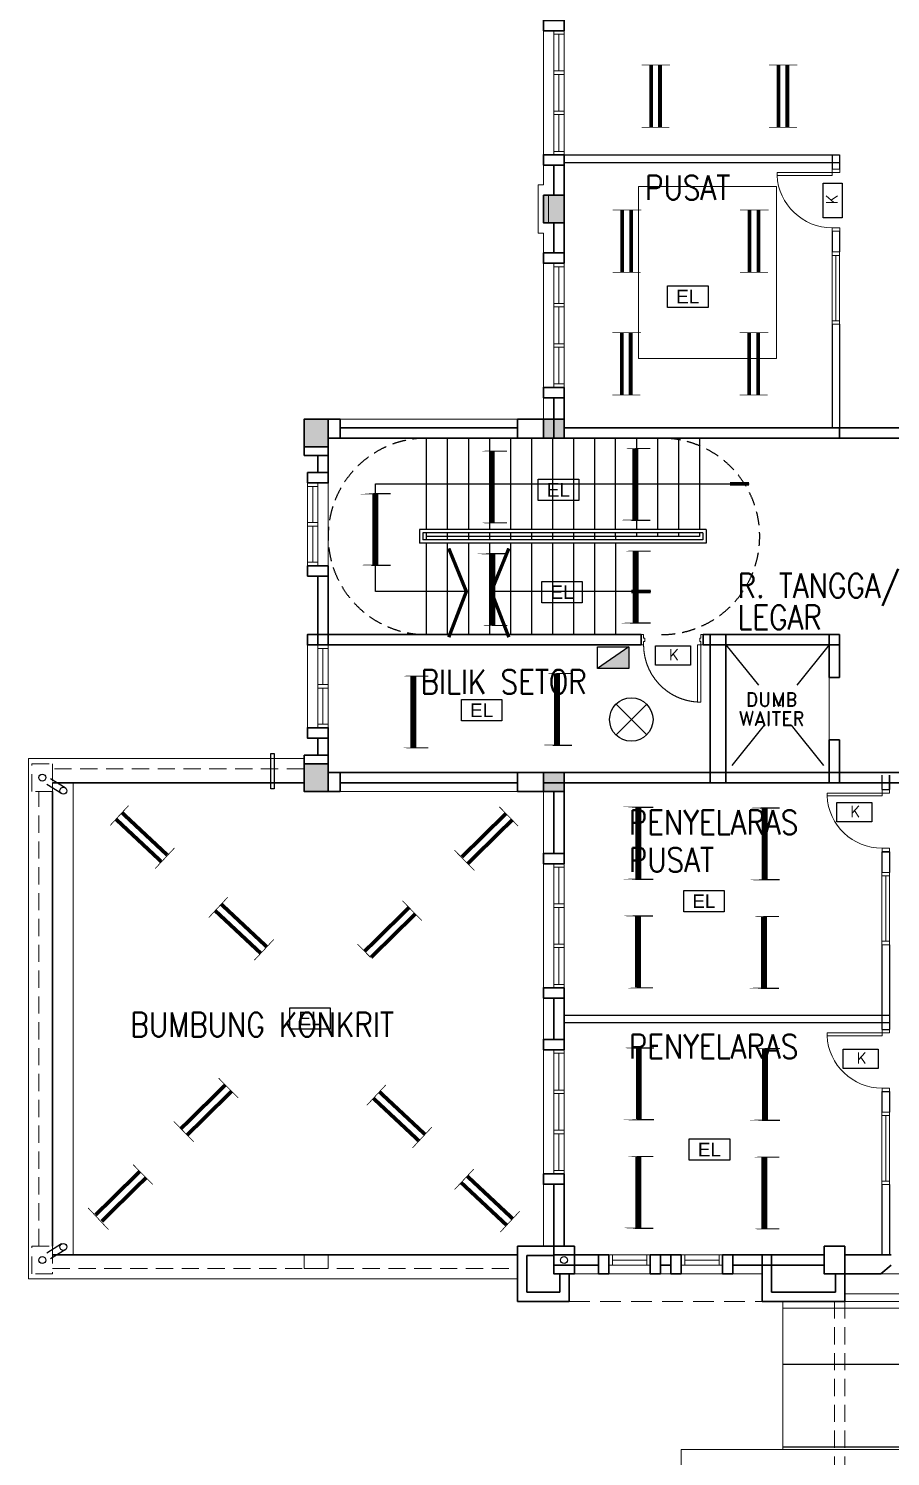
# Model space of a CAD drawing. Header units: inches. Extents: x -106637491 to 103561800, y -86378143 to 103507007.
# Drawn here: x 34497 to 47010, y 32106 to 52825 of the extents above; entities that cross this region are included whole.
import ezdxf
from ezdxf.enums import TextEntityAlignment as Align

# ---------------------------------------------------------------- set-up
doc = ezdxf.new("R2010")
doc.units = ezdxf.units.IN
doc.header["$MEASUREMENT"] = 0
for name, pattern in [('DASHDOT', [1, 0.5, -0.25, 0, -0.25]), ('DASHED', [19.05, 12.7, -6.35]), ('HIDDEN', [0.375, 0.25, -0.125])]:
    doc.linetypes.add(name, pattern=pattern)
doc.layers.get('0').update_dxf_attribs({"color": 255})
for name, color, linetype, lineweight in [('1', 8, 'Continuous', 9), ('COLUMN', 8, 'Continuous', 30), ('DOOR', 8, 'Continuous', 20), ('LW', 8, 'Continuous', 20), ('ROOF', 8, 'Continuous', 20), ('t3', 8, 'Continuous', 25), ('wall', 8, 'Continuous', 30), ('WIN', 8, 'Continuous', 18)]:
    doc.layers.add(name, color=color, linetype=linetype, lineweight=lineweight)
for name, color, linetype in [('A-TXTBOMBA', 7, 'Continuous'), ('BOMBA', 12, 'Continuous'), ('DOWNPIPE', 8, 'Continuous'), ('ELECT', 6, 'Continuous'), ('FITTING', 40, 'Continuous'), ('GRID', 8, 'DASHDOT'), ('LAMPU', 7, 'Continuous'), ('MIRROR', 8, 'Continuous'), ('partition', 8, 'Continuous'), ('stair', 8, 'Continuous')]:
    doc.layers.add(name, color=color, linetype=linetype)
doc.styles.add('LAILA', font='romans.shx', dxfattribs={"width": 0.85, "height": 350})
doc.styles.add('SANSSERIF', font='SAS_____.pfb', dxfattribs={"width": 0.7, "height": 700})
doc.styles.add('SIMPLEX', font='simplex.shx', dxfattribs={"width": 0.8})
doc.styles.add('VERDANA1000', font='romand.shx', dxfattribs={"height": 1000})

# ---------------------------------------------------------------- blocks, each defined once
blk = doc.blocks.new('AW30')
at = {"layer": 'wall'}
for points in [[(-2473393, -914141), (-2473243, -914141), (-2473243, -913866), (-2473393, -913866)], [(-2472643, -914141), (-2472493, -914141), (-2472493, -913866), (-2472643, -913866)]]:
    blk.add_lwpolyline(points, close=True, dxfattribs=at)
at = {"layer": 'WIN', "color": 1}
for p, q in [((-2473243, -913866), (-2472643, -913866)), ((-2473218, -914016), (-2472643, -914016)), ((-2473193, -913941), (-2472693, -913941))]:
    blk.add_line(p, q, dxfattribs=at)
at = {"layer": 'WIN', "color": 2}
blk.add_line((-2473243, -914141), (-2472643, -914141), dxfattribs=at)
at = {"layer": 'WIN', "color": 1}
for points in [[(-2473243, -914016), (-2473193, -914016), (-2473193, -913866), (-2473243, -913866)], [(-2472693, -914016), (-2472643, -914016), (-2472643, -913866), (-2472693, -913866)]]:
    blk.add_lwpolyline(points, close=True, dxfattribs=at)
blk = doc.blocks.new('WW')
at = {"layer": 'wall'}
for points in [[(-2476669, -906963), (-2476669, -907113), (-2476969, -907113), (-2476969, -906963)], [(-2476669, -908313), (-2476669, -908463), (-2476969, -908463), (-2476969, -908313)]]:
    blk.add_lwpolyline(points, close=True, dxfattribs=at)
at = {"layer": 'WIN', "color": 2}
blk.add_line((-2476969, -907113), (-2476969, -908313), dxfattribs=at)
at = {"layer": 'WIN'}
for p, q in [((-2476819, -908313), (-2476819, -907113)), ((-2476744, -907163), (-2476744, -907688)), ((-2476669, -908313), (-2476669, -907113)), ((-2476744, -907738), (-2476744, -908263))]:
    blk.add_line(p, q, dxfattribs=at)
for points in [[(-2476819, -907113), (-2476819, -907163), (-2476669, -907163), (-2476669, -907113)], [(-2476819, -907688), (-2476819, -907738), (-2476669, -907738), (-2476669, -907688)], [(-2476819, -908263), (-2476819, -908313), (-2476669, -908313), (-2476669, -908263)]]:
    blk.add_lwpolyline(points, close=True, dxfattribs=at)
blk = doc.blocks.new('GF')
at = {"layer": 'wall'}
for points in [[(-2478464, -901233), (-2478464, -901383), (-2478764, -901383), (-2478764, -901233)], [(-2478464, -902583), (-2478464, -902733), (-2478764, -902733), (-2478764, -902583)]]:
    blk.add_lwpolyline(points, close=True, dxfattribs=at)
at = {"layer": 'WIN'}
for p, q in [((-2478764, -902583), (-2478764, -901383)), ((-2478689, -901433), (-2478689, -901958)), ((-2478614, -902583), (-2478614, -901383)), ((-2478689, -902008), (-2478689, -902533))]:
    blk.add_line(p, q, dxfattribs=at)
at = {"layer": 'WIN', "color": 2}
blk.add_line((-2478464, -901383), (-2478464, -902583), dxfattribs=at)
at = {"layer": 'WIN'}
for points in [[(-2478764, -901383), (-2478764, -901433), (-2478614, -901433), (-2478614, -901383)], [(-2478764, -901958), (-2478764, -902008), (-2478614, -902008), (-2478614, -901958)], [(-2478764, -902533), (-2478764, -902583), (-2478614, -902583), (-2478614, -902533)]]:
    blk.add_lwpolyline(points, close=True, dxfattribs=at)
blk = doc.blocks.new('dr16')
at = {"layer": 'DOOR', "color": 1}
blk.add_line((-2409712, -909071), (-2409602, -909071), dxfattribs=at)
for points in [[(-2409712, -909071), (-2409602, -909071), (-2409602, -909021), (-2409712, -909021)], [(-2410511, -909831), (-2409712, -909831), (-2409712, -909871), (-2410511, -909871)], [(-2409712, -909921), (-2409602, -909921), (-2409602, -909871), (-2409712, -909871)]]:
    blk.add_lwpolyline(points, close=True, dxfattribs=at)
at = {"layer": 'DOOR', "color": 9}
blk.add_arc((-2409712, -909871), 800, 90, 177.134, dxfattribs=at)
blk = doc.blocks.new('Dp900')
at = {"layer": 'DOOR', "color": 4}
for p, q in [((35, 150), (0, 150)), ((0, 0), (35, 0)), ((35, 150), (35, 100)), ((50, 100), (35, 100)), ((50, 50), (35, 50)), ((35, 50), (35, 0)), ((50, 100), (50, 50)), ((850, 100), (850, 50)), ((865, 100), (850, 100)), ((865, 50), (850, 50)), ((900, 150), (865, 150)), ((865, 150), (865, 100)), ((865, 50), (865, 0)), ((865, 0), (900, 0))]:
    blk.add_line(p, q, dxfattribs=at)
at = {"layer": 'DOOR', "color": 1}
for p, q in [((0, 150), (0, 0)), ((0, 150), (0, 0)), ((900, 150), (900, 0)), ((900, 150), (900, 0))]:
    blk.add_line(p, q, dxfattribs=at)
at = {"layer": 'DOOR'}
blk.add_lwpolyline([(35, 150), (35, 980), (85, 980), (85, 150)], close=True, dxfattribs=at)
at = {"layer": 'DOOR', "color": 9, "linetype": 'DASHED', "ltscale": 100}
blk.add_arc((35, 150), 830, 360, 86.5464, dxfattribs=at)
blk = doc.blocks.new('emergency light R')
at = {"layer": 'LAMPU', "color": 6, "linetype": 'Continuous'}
for p, q in [((0, 5), (0, 248)), ((0, 248), (459, 248)), ((459, 248), (459, 5)), ((459, 5), (0, 5))]:
    blk.add_line(p, q, dxfattribs=at)
at = {"layer": 'LAMPU', "color": 6, "linetype": 'Continuous', "style": 'SANSSERIF'}
blk.add_text('EL', height=153.8, dxfattribs=at).set_placement((97, 50))
blk = doc.blocks.new('CEILING FAN C W HOOK')
at = {"layer": 'ELECT', "color": 6}
for p, q in [((-530, -530), (-85, -85)), ((-530, -85), (-85, -530))]:
    blk.add_line(p, q, dxfattribs=at)
blk.add_circle((-308, -308), 315, dxfattribs=at)
blk = doc.blocks.new('DB')
at = {"layer": 'ELECT', "color": 2}
blk.add_line((253743, 25513), (253288, 25198), dxfattribs=at)
blk.add_lwpolyline([(253288, 25513), (253743, 25513), (253743, 25198), (253288, 25198)], close=True, dxfattribs=at)
blk.add_solid([(253743, 25513), (253743, 25198), (253288, 25198)], dxfattribs=at)

msp = doc.modelspace()

# ---------------------------------------------------------------- hatches: boundary and pattern name
at = {"layer": 'COLUMN'}
for points in [[(38847, 46756), (38847, 47156), (38497, 47156), (38497, 46756)], [(41972, 47156), (42272, 47156), (42272, 46881), (41972, 46881)], [(38847, 41756), (38847, 42156), (38497, 42156), (38497, 41756)], [(38847, 41756), (38847, 42156), (38497, 42156), (38497, 41756)], [(41972, 42031), (42272, 42031), (42272, 41756), (41972, 41756)]]:
    msp.add_hatch(color=256, dxfattribs=at).paths.add_polyline_path(points)

# ---------------------------------------------------------------- linework, layer by layer
at = {"layer": '1'}
msp.add_lwpolyline([(43354, 48035), (43354, 50535), (45354, 50535), (45354, 48035)], close=True, dxfattribs=at)
at = {"layer": 'BOMBA', "color": 8, "linetype": 'ByBlock', "ltscale": 10}
for p, q in [((46031, 50076), (46031, 50583)), ((46031, 50583), (46311, 50583)), ((46031, 50076), (46031, 50583)), ((46031, 50583), (46311, 50583)), ((46311, 50583), (46311, 50076)), ((46311, 50583), (46311, 50076)), ((46311, 50076), (46031, 50076)), ((46311, 50076), (46031, 50076)), ((43599, 43868), (44106, 43868)), ((43599, 43587), (43599, 43868)), ((43599, 43868), (44106, 43868)), ((43599, 43587), (43599, 43868)), ((44106, 43868), (44106, 43587)), ((44106, 43868), (44106, 43587)), ((44106, 43587), (43599, 43587)), ((44106, 43587), (43599, 43587)), ((46231, 41593), (46738, 41593)), ((46231, 41313), (46231, 41593)), ((46231, 41593), (46738, 41593)), ((46231, 41313), (46231, 41593)), ((46738, 41313), (46231, 41313)), ((46738, 41313), (46231, 41313)), ((46323, 38016), (46830, 38016)), ((46323, 37736), (46323, 38016)), ((46323, 38016), (46830, 38016)), ((46323, 37736), (46323, 38016)), ((46830, 37736), (46323, 37736)), ((46830, 37736), (46323, 37736))]:
    msp.add_line(p, q, dxfattribs=at)
at = {"layer": 'BOMBA', "color": 3, "linetype": 'ByBlock', "ltscale": 10}
for p, q in [((46031, 50076), (46031, 50583)), ((46031, 50583), (46311, 50583)), ((46311, 50583), (46311, 50076)), ((46311, 50076), (46031, 50076)), ((43599, 43868), (44106, 43868)), ((43599, 43587), (43599, 43868)), ((44106, 43868), (44106, 43587)), ((44106, 43587), (43599, 43587)), ((46231, 41593), (46738, 41593)), ((46231, 41313), (46231, 41593)), ((46738, 41593), (46738, 41313)), ((46738, 41313), (46231, 41313)), ((46323, 38016), (46830, 38016)), ((46323, 37736), (46323, 38016)), ((46830, 38016), (46830, 37736)), ((46830, 37736), (46323, 37736))]:
    msp.add_line(p, q, dxfattribs=at)
at = {"layer": 'COLUMN'}
for points in [[(41972, 50406), (42272, 50406), (42272, 50006), (41972, 50006)], [(38847, 46756), (38847, 47156), (38497, 47156), (38497, 46756)], [(41972, 47156), (42272, 47156), (42272, 46881), (41972, 46881)], [(38847, 41756), (38847, 42156), (38497, 42156), (38497, 41756)], [(38847, 41756), (38847, 42156), (38497, 42156), (38497, 41756)], [(41972, 42031), (42272, 42031), (42272, 41756), (41972, 41756)], [(42122, 35156), (42422, 35156), (42422, 34756), (42122, 34756)], [(46047, 35156), (46347, 35156), (46347, 34756), (46047, 34756)]]:
    msp.add_lwpolyline(points, close=True, dxfattribs=at)
msp.add_solid([(41972, 50406), (42272, 50406), (41972, 50006), (42272, 50006)], dxfattribs=at)
at = {"layer": 'DOWNPIPE', "linetype": 'HIDDEN', "ltscale": 1000}
for p, q in [((34976, 41723), (34671, 41913)), ((35029, 41808), (34724, 41998)), ((34976, 35189), (34671, 34998)), ((35029, 35104), (34724, 34913))]:
    msp.add_line(p, q, dxfattribs=at)
at = {"layer": 'DOWNPIPE'}
msp.add_lwpolyline([(38063, 42306), (38063, 41794), (38013, 41794), (38013, 42306)], close=True, dxfattribs=at)
for centre in [(34697, 41956), (35003, 41765), (35003, 35146), (34697, 34956), (42272, 34956)]:
    msp.add_circle(centre, 50, dxfattribs=at)
at = {"layer": 'FITTING', "color": 3}
for points, const_width in [([(43398, 52296), (43683, 52296)], 10.9), ([(43398, 52296), (43683, 52296)], 10.9), ([(43535, 51390), (43535, 52290)], 54.6), ([(43535, 51390), (43535, 52290)], 54.6), ([(43536, 52296), (43812, 52296)], 10.9), ([(43536, 52296), (43812, 52296)], 10.9), ([(43664, 51390), (43664, 52290)], 54.6), ([(43664, 51390), (43664, 52290)], 54.6), ([(45247, 52296), (45532, 52296)], 10.9), ([(45247, 52296), (45532, 52296)], 10.9), ([(45247, 52296), (45532, 52296)], 10.9), ([(45247, 52296), (45532, 52296)], 10.9), ([(45384, 51390), (45384, 52290)], 54.6), ([(45384, 51390), (45384, 52290)], 54.6), ([(45384, 51390), (45384, 52290)], 54.6), ([(45384, 51390), (45384, 52290)], 54.6), ([(45385, 52296), (45660, 52296)], 10.9), ([(45385, 52296), (45660, 52296)], 10.9), ([(45385, 52296), (45660, 52296)], 10.9), ([(45385, 52296), (45660, 52296)], 10.9), ([(45513, 51390), (45513, 52290)], 54.6), ([(45513, 51390), (45513, 52290)], 54.6), ([(45513, 51390), (45513, 52290)], 54.6), ([(45513, 51390), (45513, 52290)], 54.6), ([(43398, 51390), (43673, 51390)], 10.9), ([(43398, 51390), (43673, 51390)], 10.9), ([(43526, 51390), (43802, 51390)], 10.9), ([(43526, 51390), (43802, 51390)], 10.9), ([(45247, 51390), (45522, 51390)], 10.9), ([(45247, 51390), (45522, 51390)], 10.9), ([(45247, 51390), (45522, 51390)], 10.9), ([(45247, 51390), (45522, 51390)], 10.9), ([(45375, 51390), (45651, 51390)], 10.9), ([(45375, 51390), (45651, 51390)], 10.9), ([(45375, 51390), (45651, 51390)], 10.9), ([(45375, 51390), (45651, 51390)], 10.9), ([(42978, 50193), (43263, 50193)], 10.9), ([(43116, 49287), (43116, 50187)], 54.6), ([(43117, 50193), (43392, 50193)], 10.9), ([(43245, 49287), (43245, 50187)], 54.6), ([(44827, 50193), (45112, 50193)], 10.9), ([(44965, 49287), (44965, 50187)], 54.6), ([(44966, 50193), (45241, 50193)], 10.9), ([(45094, 49287), (45094, 50187)], 54.6), ([(42978, 49287), (43253, 49287)], 10.9), ([(43107, 49287), (43382, 49287)], 10.9), ([(44827, 49287), (45102, 49287)], 10.9), ([(44956, 49287), (45231, 49287)], 10.9), ([(42973, 48413), (43258, 48413)], 10.9), ([(43110, 47507), (43110, 48407)], 54.6), ([(43111, 48413), (43387, 48413)], 10.9), ([(43239, 47507), (43239, 48407)], 54.6), ([(44822, 48413), (45107, 48413)], 10.9), ([(44959, 47507), (44959, 48407)], 54.6), ([(44960, 48413), (45236, 48413)], 10.9), ([(45088, 47507), (45088, 48407)], 54.6), ([(42973, 47507), (43248, 47507)], 10.9), ([(43102, 47507), (43377, 47507)], 10.9), ([(44822, 47507), (45097, 47507)], 10.9), ([(44951, 47507), (45226, 47507)], 10.9), ([(41223, 45652), (41223, 46693)], 86.8), ([(43307, 45689), (43307, 46731)], 86.8), ([(39534, 45036), (39534, 46077)], 86.8), ([(41229, 44163), (41229, 45204)], 86.8), ([(43312, 44200), (43312, 45242)], 86.8), ([(40084, 42387), (40084, 43428)], 86.8), ([(42167, 42424), (42167, 43466)], 86.8), ([(35683, 41262), (35948, 41548)], 10.9), ([(35760, 41347), (35948, 41548)], 10.9), ([(35760, 41347), (35948, 41548)], 10.9), ([(35760, 41347), (35948, 41548)], 10.9), ([(35854, 41447), (36511, 40832)], 54.6), ([(35854, 41447), (36511, 40832)], 54.6), ([(35854, 41447), (36511, 40832)], 54.6), ([(35854, 41447), (36511, 40832)], 54.6), ([(41428, 41434), (40787, 40803)], 54.6), ([(41428, 41434), (40787, 40803)], 54.6), ([(41428, 41434), (40787, 40803)], 54.6), ([(41428, 41434), (40787, 40803)], 54.6), ([(41525, 41336), (41332, 41532)], 10.9), ([(41525, 41336), (41332, 41532)], 10.9), ([(41525, 41336), (41332, 41532)], 10.9), ([(41604, 41253), (41332, 41532)], 10.9), ([(43351, 40481), (43351, 41523)], 86.8), ([(43351, 40481), (43351, 41523)], 86.8), ([(45182, 40474), (45182, 41515)], 86.8), ([(35766, 41353), (36423, 40738)], 54.6), ([(35766, 41353), (36423, 40738)], 54.6), ([(35766, 41353), (36423, 40738)], 54.6), ([(35766, 41353), (36423, 40738)], 54.6), ([(41519, 41342), (40877, 40711)], 54.6), ([(41519, 41342), (40877, 40711)], 54.6), ([(41519, 41342), (40877, 40711)], 54.6), ([(41519, 41342), (40877, 40711)], 54.6), ([(36334, 40634), (36529, 40842)], 10.9), ([(36334, 40634), (36529, 40842)], 10.9), ([(36334, 40634), (36529, 40842)], 10.9), ([(36334, 40634), (36529, 40842)], 10.9), ([(36429, 40735), (36617, 40936)], 10.9), ([(36429, 40735), (36617, 40936)], 10.9), ([(36429, 40735), (36617, 40936)], 10.9), ([(36429, 40735), (36617, 40936)], 10.9), ([(40872, 40707), (40679, 40904)], 10.9), ([(40872, 40707), (40679, 40904)], 10.9), ([(40872, 40707), (40679, 40904)], 10.9), ([(40872, 40707), (40679, 40904)], 10.9), ([(40969, 40609), (40769, 40812)], 10.9), ([(40969, 40609), (40769, 40812)], 10.9), ([(40969, 40609), (40769, 40812)], 10.9), ([(40969, 40609), (40769, 40812)], 10.9), ([(37201, 40019), (37389, 40220)], 10.9), ([(37201, 40019), (37389, 40220)], 10.9), ([(37201, 40019), (37389, 40220)], 10.9), ([(37201, 40019), (37389, 40220)], 10.9), ([(37113, 39924), (37301, 40126)], 10.9), ([(37113, 39924), (37301, 40126)], 10.9), ([(37113, 39924), (37301, 40126)], 10.9), ([(37113, 39924), (37301, 40126)], 10.9), ([(37207, 40025), (37865, 39410)], 54.6), ([(37207, 40025), (37865, 39410)], 54.6), ([(37207, 40025), (37865, 39410)], 54.6), ([(37207, 40025), (37865, 39410)], 54.6), ([(37295, 40119), (37952, 39504)], 54.6), ([(37295, 40119), (37952, 39504)], 54.6), ([(37295, 40119), (37952, 39504)], 54.6), ([(37295, 40119), (37952, 39504)], 54.6), ([(40021, 40070), (39380, 39439)], 54.6), ([(40021, 40070), (39380, 39439)], 54.6), ([(40021, 40070), (39380, 39439)], 54.6), ([(40021, 40070), (39380, 39439)], 54.6), ([(40112, 39978), (39470, 39347)], 54.6), ([(40112, 39978), (39470, 39347)], 54.6), ([(40112, 39978), (39470, 39347)], 54.6), ([(40112, 39978), (39470, 39347)], 54.6), ([(40118, 39972), (39925, 40168)], 10.9), ([(40118, 39972), (39925, 40168)], 10.9), ([(40118, 39972), (39925, 40168)], 10.9), ([(40118, 39972), (39925, 40168)], 10.9), ([(40208, 39880), (40015, 40076)], 10.9), ([(40208, 39880), (40015, 40076)], 10.9), ([(40208, 39880), (40015, 40076)], 10.9), ([(40208, 39880), (40015, 40076)], 10.9), ([(43343, 38906), (43343, 39947)], 86.8), ([(43343, 38906), (43343, 39947)], 86.8), ([(45173, 38899), (45173, 39940)], 86.8), ([(37870, 39407), (38058, 39608)], 10.9), ([(37870, 39407), (38058, 39608)], 10.9), ([(37870, 39407), (38058, 39608)], 10.9), ([(37870, 39407), (38058, 39608)], 10.9), ([(37775, 39306), (37970, 39514)], 10.9), ([(37775, 39306), (37970, 39514)], 10.9), ([(37775, 39306), (37970, 39514)], 10.9), ([(37775, 39306), (37970, 39514)], 10.9), ([(39465, 39344), (39272, 39540)], 10.9), ([(39465, 39344), (39272, 39540)], 10.9), ([(43357, 36991), (43357, 38032)], 86.8), ([(43357, 36991), (43357, 38032)], 86.8), ([(45187, 36984), (45187, 38025)], 86.8), ([(37355, 37496), (36713, 36865)], 54.6), ([(37355, 37496), (36713, 36865)], 54.6), ([(37355, 37496), (36713, 36865)], 54.6), ([(37355, 37496), (36713, 36865)], 54.6), ([(37451, 37398), (37258, 37594)], 10.9), ([(37451, 37398), (37258, 37594)], 10.9), ([(37451, 37398), (37258, 37594)], 10.9), ([(37451, 37398), (37258, 37594)], 10.9), ([(37542, 37306), (37349, 37502)], 10.9), ([(37542, 37306), (37349, 37502)], 10.9), ([(37542, 37306), (37349, 37502)], 10.9), ([(37542, 37306), (37349, 37502)], 10.9), ([(39497, 37296), (39685, 37497)], 10.9), ([(39497, 37296), (39685, 37497)], 10.9), ([(39497, 37296), (39685, 37497)], 10.9), ([(39497, 37296), (39685, 37497)], 10.9), ([(37445, 37404), (36804, 36773)], 54.6), ([(37445, 37404), (36804, 36773)], 54.6), ([(37445, 37404), (36804, 36773)], 54.6), ([(37445, 37404), (36804, 36773)], 54.6), ([(39409, 37202), (39597, 37403)], 10.9), ([(39409, 37202), (39597, 37403)], 10.9), ([(39409, 37202), (39597, 37403)], 10.9), ([(39409, 37202), (39597, 37403)], 10.9), ([(39503, 37303), (40161, 36688)], 54.6), ([(39503, 37303), (40161, 36688)], 54.6), ([(39503, 37303), (40161, 36688)], 54.6), ([(39503, 37303), (40161, 36688)], 54.6), ([(39591, 37397), (40249, 36782)], 54.6), ([(39591, 37397), (40249, 36782)], 54.6), ([(39591, 37397), (40249, 36782)], 54.6), ([(39591, 37397), (40249, 36782)], 54.6), ([(36799, 36770), (36606, 36966)], 10.9), ([(36799, 36770), (36606, 36966)], 10.9), ([(36799, 36770), (36606, 36966)], 10.9), ([(36799, 36770), (36606, 36966)], 10.9), ([(36896, 36671), (36696, 36874)], 10.9), ([(36896, 36671), (36696, 36874)], 10.9), ([(36896, 36671), (36696, 36874)], 10.9), ([(36896, 36671), (36696, 36874)], 10.9), ([(40166, 36685), (40354, 36886)], 10.9), ([(40166, 36685), (40354, 36886)], 10.9), ([(40166, 36685), (40354, 36886)], 10.9), ([(40166, 36685), (40354, 36886)], 10.9), ([(40071, 36583), (40266, 36792)], 10.9), ([(40071, 36583), (40266, 36792)], 10.9), ([(40071, 36583), (40266, 36792)], 10.9), ([(40071, 36583), (40266, 36792)], 10.9), ([(43348, 35415), (43348, 36457)], 86.8), ([(43348, 35415), (43348, 36457)], 86.8), ([(45179, 35408), (45179, 36449)], 86.8), ([(36113, 36242), (35471, 35610)], 54.6), ([(36113, 36242), (35471, 35610)], 54.6), ([(36113, 36242), (35471, 35610)], 54.6), ([(36113, 36242), (35471, 35610)], 54.6), ([(36209, 36143), (36016, 36340)], 10.9), ([(36209, 36143), (36016, 36340)], 10.9), ([(36209, 36143), (36016, 36340)], 10.9), ([(36209, 36143), (36016, 36340)], 10.9), ([(40771, 36073), (40959, 36274)], 10.9), ([(40771, 36073), (40959, 36274)], 10.9), ([(40771, 36073), (40959, 36274)], 10.9), ([(40771, 36073), (40959, 36274)], 10.9), ([(36203, 36150), (35561, 35519)], 54.6), ([(36203, 36150), (35561, 35519)], 54.6), ([(36203, 36150), (35561, 35519)], 54.6), ([(36203, 36150), (35561, 35519)], 54.6), ([(36300, 36052), (36107, 36248)], 10.9), ([(36300, 36052), (36107, 36248)], 10.9), ([(36300, 36052), (36107, 36248)], 10.9), ([(36300, 36052), (36107, 36248)], 10.9), ([(40683, 35979), (40871, 36180)], 10.9), ([(40683, 35979), (40871, 36180)], 10.9), ([(40683, 35979), (40871, 36180)], 10.9), ([(40683, 35979), (40871, 36180)], 10.9), ([(40777, 36080), (41434, 35465)], 54.6), ([(40777, 36080), (41434, 35465)], 54.6), ([(40777, 36080), (41434, 35465)], 54.6), ([(40777, 36080), (41434, 35465)], 54.6), ([(40865, 36174), (41522, 35559)], 54.6), ([(40865, 36174), (41522, 35559)], 54.6), ([(40865, 36174), (41522, 35559)], 54.6), ([(40865, 36174), (41522, 35559)], 54.6), ([(35658, 35397), (35363, 35711)], 10.9), ([(35658, 35397), (35363, 35711)], 10.9), ([(35658, 35397), (35363, 35711)], 10.9), ([(41439, 35462), (41627, 35663)], 10.9), ([(41439, 35462), (41627, 35663)], 10.9), ([(41439, 35462), (41627, 35663)], 10.9), ([(41439, 35462), (41627, 35663)], 10.9), ([(41345, 35360), (41539, 35569)], 10.9), ([(41345, 35360), (41539, 35569)], 10.9), ([(41345, 35360), (41539, 35569)], 10.9), ([(41345, 35360), (41539, 35569)], 10.9)]:
    msp.add_lwpolyline(points, dxfattribs=dict(at, const_width=const_width))
at = {"layer": 'FITTING', "color": 3, "const_width": 17.4}
for points in [[(41005, 46693), (41442, 46693)], [(43088, 46731), (43526, 46731)], [(39315, 46077), (39753, 46077)], [(41005, 45652), (41442, 45652)], [(43088, 45689), (43526, 45689)], [(41010, 45204), (41448, 45204)], [(43094, 45242), (43531, 45242)], [(39315, 45036), (39753, 45036)], [(41010, 44163), (41448, 44163)], [(43094, 44200), (43531, 44200)], [(39865, 43428), (40303, 43428)], [(41949, 43466), (42386, 43466)], [(39865, 42387), (40303, 42387)], [(41949, 42424), (42386, 42424)], [(43133, 41523), (43570, 41523)], [(43133, 41523), (43570, 41523)], [(44963, 41515), (45400, 41515)], [(43133, 40481), (43570, 40481)], [(43133, 40481), (43570, 40481)], [(44963, 40474), (45400, 40474)], [(43124, 39947), (43562, 39947)], [(43124, 39947), (43562, 39947)], [(44955, 39940), (45392, 39940)], [(43124, 38906), (43562, 38906)], [(43124, 38906), (43562, 38906)], [(44955, 38899), (45392, 38899)], [(43138, 38032), (43575, 38032)], [(43138, 38032), (43575, 38032)], [(44968, 38025), (45406, 38025)], [(43138, 36991), (43575, 36991)], [(43138, 36991), (43575, 36991)], [(44968, 36984), (45406, 36984)], [(43130, 36457), (43567, 36457)], [(43130, 36457), (43567, 36457)], [(44960, 36449), (45397, 36449)], [(43130, 35415), (43567, 35415)], [(43130, 35415), (43567, 35415)], [(44960, 35408), (45397, 35408)]]:
    msp.add_lwpolyline(points, close=True, dxfattribs=at)
at = {"layer": 'GRID', "linetype": 'DASHDOT', "ltscale": 1500}
for p, q in [((46122, 43881), (44622, 42031)), ((44622, 43881), (46122, 42031))]:
    msp.add_line(p, q, dxfattribs=at)
at = {"layer": 'LW'}
for p, q in [((41972, 50993), (41972, 52793)), ((41972, 50556), (41972, 50843)), ((41972, 49568), (41972, 49856)), ((41972, 49418), (41972, 47618)), ((41972, 47468), (41972, 47031)), ((46122, 43406), (46122, 42506)), ((35147, 41881), (35147, 35031)), ((41972, 40856), (41972, 41881)), ((41972, 40706), (41972, 38906)), ((41972, 38156), (41972, 38756)), ((41972, 36206), (41972, 38006)), ((41972, 35156), (41972, 36056))]:
    msp.add_line(p, q, dxfattribs=at)
at = {"layer": 'LW', "linetype": 'HIDDEN', "ltscale": 1000}
for p, q in [((38497, 42081), (34847, 42081)), ((34647, 35156), (34647, 41756)), ((34847, 34831), (41597, 34831)), ((46197, 34356), (46197, 31331)), ((46347, 34356), (46347, 31331))]:
    msp.add_line(p, q, dxfattribs=at)
at = {"layer": 'LW', "linetype": 'HIDDEN', "ltscale": 1200}
msp.add_line((42347, 34356), (45147, 34356), dxfattribs=at)
at = {"layer": 'LW'}
for points in [[(41972, 50556), (41897, 50556), (41897, 49856), (41972, 49856)], [(42122, 50406), (42047, 50406), (42047, 50006), (42122, 50006)], [(38497, 42231), (34497, 42231), (34497, 34681), (41597, 34681)], [(38497, 41881), (34847, 41881), (34847, 35031), (41597, 35031)]]:
    msp.add_lwpolyline(points, dxfattribs=at)
at = {"layer": 'LW', "linetype": 'HIDDEN', "ltscale": 1000}
for points in [[(34547, 42156), (34847, 42156), (34847, 41756), (34547, 41756)], [(34547, 35156), (34847, 35156), (34847, 34756), (34547, 34756)], [(38497, 34831), (38847, 34831), (38847, 35031), (38497, 35031)]]:
    msp.add_lwpolyline(points, close=True, dxfattribs=at)
at = {"layer": 'MIRROR'}
for p, q in [((45447, 33443), (48047, 33443)), ((45447, 32243), (48047, 32243))]:
    msp.add_line(p, q, dxfattribs=at)
at = {"layer": 'partition'}
for p, q in [((42272, 50993), (46272, 50993)), ((46162, 50993), (46162, 50783)), ((46272, 50993), (46272, 50783)), ((42272, 50883), (46272, 50883)), ((46162, 49883), (46162, 49583)), ((46272, 49883), (46272, 49583)), ((46162, 48533), (46162, 47031)), ((46272, 48533), (46272, 47031)), ((46887, 41991), (46887, 41781)), ((46997, 41781), (46997, 41991)), ((46997, 41991), (46997, 41781)), ((46887, 41781), (46997, 41781)), ((46887, 40881), (46887, 40581)), ((46997, 40881), (46997, 40581)), ((46887, 39531), (46887, 38301)), ((46997, 39531), (46997, 38301)), ((42272, 38511), (46997, 38511)), ((42272, 38401), (46997, 38401)), ((46887, 38301), (46997, 38301)), ((46887, 37401), (46997, 37401)), ((46887, 37401), (46887, 37101)), ((46997, 37401), (46997, 37101)), ((46887, 36051), (46887, 35031)), ((46997, 36051), (46997, 35031))]:
    msp.add_line(p, q, dxfattribs=at)
at = {"layer": 'ROOF', "linetype": 'Continuous', "ltscale": 2000}
for p, q in [((45447, 32206), (45447, 34356)), ((45447, 34256), (48047, 34256))]:
    msp.add_line(p, q, dxfattribs=at)
at = {"layer": 'ROOF'}
for q in [(52372, 32206), (43972, 23806)]:
    msp.add_line((43972, 32206), q, dxfattribs=at)
at = {"layer": 'stair'}
for p, q in [((40272, 46881), (40272, 45556)), ((40577, 46881), (40577, 45556)), ((40882, 46881), (40882, 45556)), ((41187, 46881), (41187, 45556)), ((41492, 46881), (41492, 45556)), ((41797, 46881), (41797, 45556)), ((42102, 46881), (42102, 45556)), ((42407, 46881), (42407, 45556)), ((42712, 46881), (42712, 45556)), ((43017, 45556), (43017, 46881)), ((43322, 46881), (43322, 45556)), ((43627, 46881), (43627, 45556)), ((43932, 46881), (43932, 45556)), ((44237, 46881), (44237, 45556)), ((39535, 44656), (39535, 46218)), ((39535, 46218), (44960, 46218)), ((40172, 45556), (40172, 45356)), ((44337, 45556), (40172, 45556)), ((40222, 45506), (40222, 45406)), ((44287, 45506), (40222, 45506)), ((44287, 45406), (40222, 45406)), ((40272, 45506), (40272, 45406)), ((44237, 45456), (40272, 45456)), ((40577, 45506), (40577, 45406)), ((40882, 45506), (40882, 45406)), ((41187, 45506), (41187, 45406)), ((41492, 45506), (41492, 45406)), ((41797, 45506), (41797, 45456)), ((41797, 45456), (41797, 45406)), ((42102, 45506), (42102, 45456)), ((42102, 45456), (42102, 45406)), ((42407, 45506), (42407, 45456)), ((42407, 45456), (42407, 45406)), ((42712, 45506), (42712, 45456)), ((42712, 45456), (42712, 45406)), ((43017, 45456), (43017, 45506)), ((43017, 45456), (43017, 45406)), ((43322, 45506), (43322, 45456)), ((43627, 45506), (43627, 45456)), ((43932, 45506), (43932, 45456)), ((44237, 45506), (44237, 45456)), ((44287, 45506), (44287, 45406)), ((44337, 45556), (44337, 45356)), ((44337, 45356), (40172, 45356)), ((40272, 45356), (40272, 44031)), ((40577, 45356), (40577, 44031)), ((40882, 45356), (40882, 44031)), ((41187, 45356), (41187, 44031)), ((41492, 45356), (41492, 44031)), ((41797, 45356), (41797, 44031)), ((42102, 45356), (42102, 44031)), ((42407, 45356), (42407, 44031)), ((42712, 45356), (42712, 44031)), ((43017, 45356), (43017, 44031)), ((40882, 44656), (39535, 44656)), ((43529, 44656), (41187, 44656))]:
    msp.add_line(p, q, dxfattribs=at)
at = {"layer": 'stair', "const_width": 50}
for points in [[(44958, 46218), (44679, 46218)], [(40598, 45281), (40853, 44656), (40598, 43993)], [(41470, 45281), (41215, 44656), (41470, 43993)], [(43528, 44656), (43249, 44656)]]:
    msp.add_lwpolyline(points, dxfattribs=at)
at = {"layer": 'stair', "linetype": 'HIDDEN', "ltscale": 800}
for centre, start, end in [((40272, 45456), 90, 270), ((43687, 45456), 270, 90)]:
    msp.add_arc(centre, 1425, start, end, dxfattribs=at)
at = {"layer": 'wall'}
for p, q in [((42272, 52793), (42272, 53531)), ((42122, 50843), (42122, 50406)), ((42272, 50843), (42272, 50406)), ((42122, 49568), (42122, 50006)), ((42272, 49418), (42272, 50006)), ((42122, 47468), (42122, 47031)), ((42272, 47618), (42272, 47031)), ((38497, 47156), (39022, 47156)), ((39022, 46881), (39022, 47156)), ((41597, 46881), (41597, 47156)), ((41597, 47156), (42272, 47156)), ((46272, 46881), (38847, 46881)), ((41597, 47031), (39022, 47031)), ((42122, 47031), (42122, 46881)), ((42272, 47031), (42272, 46881)), ((46272, 47031), (42272, 47031)), ((46272, 46881), (46272, 47031)), ((47297, 47031), (46272, 47031)), ((47297, 46881), (46272, 46881)), ((38497, 46756), (38497, 46631)), ((38847, 46631), (38497, 46631)), ((38697, 46381), (38697, 46631)), ((38847, 46231), (38847, 46756)), ((38697, 43881), (38697, 44881)), ((38847, 43881), (38847, 44881)), ((43392, 44031), (38622, 44031)), ((43392, 43881), (43392, 44031)), ((46272, 44031), (44292, 44031)), ((44292, 43881), (44292, 44031)), ((44392, 41881), (44392, 44031)), ((44622, 41881), (44622, 44031)), ((46122, 43406), (46122, 44031)), ((46272, 43406), (46272, 44031)), ((43392, 43881), (38622, 43881)), ((46272, 43881), (44292, 43881)), ((46272, 43406), (46122, 43406)), ((38847, 42156), (38847, 42681)), ((38697, 42281), (38697, 42531)), ((46122, 41881), (46122, 42506)), ((46272, 42506), (46122, 42506)), ((46272, 41881), (46272, 42506)), ((38847, 42281), (38497, 42281)), ((38497, 42156), (38497, 42281)), ((38497, 41881), (34847, 41881)), ((38847, 42031), (46272, 42031)), ((39022, 41756), (39022, 42031)), ((39022, 41881), (41597, 41881)), ((41597, 41756), (41597, 42031)), ((41972, 41881), (46272, 41881)), ((42272, 41906), (42272, 41756)), ((47297, 42031), (46272, 42031)), ((46272, 41881), (47297, 41881)), ((34847, 35156), (34847, 41756)), ((39022, 41756), (38497, 41756)), ((41597, 41756), (42122, 41756)), ((42122, 40856), (42122, 41756)), ((42272, 40856), (42272, 41756)), ((46887, 40881), (46997, 40881)), ((42122, 38156), (42122, 38756)), ((42272, 38006), (42272, 38906)), ((42122, 36056), (42122, 35156)), ((42272, 36056), (42272, 35156)), ((34847, 35031), (41597, 35031)), ((41597, 34356), (41597, 35156)), ((41597, 35156), (42122, 35156)), ((41732, 34491), (41732, 35021)), ((41732, 35021), (42122, 35021)), ((42922, 35031), (42122, 35031)), ((43972, 35031), (43522, 35031)), ((44572, 35031), (46047, 35031)), ((45147, 34356), (45147, 35031)), ((45282, 34491), (45282, 35031)), ((46347, 35031), (47022, 35031)), ((42772, 34881), (42122, 34881)), ((43672, 34881), (43822, 34881)), ((46047, 34881), (44722, 34881)), ((46872, 34756), (47022, 34881)), ((42212, 34491), (42212, 34761)), ((42347, 34356), (42347, 34756)), ((46212, 34491), (46212, 34761)), ((46347, 34356), (46347, 34756)), ((46347, 34756), (46872, 34756)), ((41732, 34491), (42212, 34491)), ((45282, 34491), (46212, 34491)), ((41597, 34356), (42347, 34356)), ((45147, 34356), (46347, 34356))]:
    msp.add_line(p, q, dxfattribs=at)
for points in [[(42272, 52793), (42272, 52943), (41972, 52943), (41972, 52793)], [(42272, 50843), (42272, 50993), (41972, 50993), (41972, 50843)], [(42272, 49568), (42272, 49418), (41972, 49418), (41972, 49568)], [(42272, 47618), (42272, 47468), (41972, 47468), (41972, 47618)], [(42272, 40856), (42272, 40706), (41972, 40706), (41972, 40856)], [(42272, 38906), (42272, 38756), (41972, 38756), (41972, 38906)], [(42272, 38006), (42272, 38156), (41972, 38156), (41972, 38006)], [(42272, 36056), (42272, 36206), (41972, 36206), (41972, 36056)]]:
    msp.add_lwpolyline(points, close=True, dxfattribs=at)
at = {"layer": 'WIN'}
for p, q in [((42122, 52768), (42122, 51018)), ((42197, 52210), (42197, 52743)), ((42272, 52793), (42272, 50993)), ((42197, 51627), (42197, 52160)), ((42197, 51043), (42197, 51577)), ((46162, 48533), (46162, 49583)), ((46217, 49533), (46217, 48583)), ((46272, 49583), (46272, 48533)), ((42122, 47643), (42122, 49393)), ((42197, 49368), (42197, 48835)), ((42272, 47618), (42272, 49418)), ((42197, 48785), (42197, 48252)), ((42197, 48202), (42197, 47668)), ((41597, 47156), (39022, 47156)), ((42272, 46881), (42272, 47156)), ((42272, 41756), (42272, 42031)), ((39022, 41756), (41597, 41756)), ((42122, 38931), (42122, 40681)), ((42197, 40656), (42197, 40122)), ((42272, 38906), (42272, 40706)), ((46887, 39531), (46887, 40581)), ((46942, 40531), (46942, 39581)), ((46997, 40581), (46997, 39531)), ((42197, 40072), (42197, 39539)), ((42197, 39489), (42197, 38956)), ((42122, 37981), (42122, 36231)), ((42197, 37422), (42197, 37956)), ((42272, 38006), (42272, 36206)), ((42197, 36839), (42197, 37372)), ((46887, 36051), (46887, 37101)), ((46997, 37101), (46997, 36051)), ((46942, 37051), (46942, 36101)), ((42197, 36256), (42197, 36789)), ((42347, 34756), (45147, 34756)), ((46872, 34756), (49522, 34756)), ((46347, 34466), (50047, 34466)), ((46347, 34356), (50047, 34356))]:
    msp.add_line(p, q, dxfattribs=at)
for points in [[(42122, 52743), (42122, 52793), (42272, 52793), (42272, 52743)], [(42122, 52160), (42122, 52210), (42272, 52210), (42272, 52160)], [(42122, 51577), (42122, 51627), (42272, 51627), (42272, 51577)], [(42122, 50993), (42122, 51043), (42272, 51043), (42272, 50993)], [(46162, 49533), (46272, 49533), (46272, 49583), (46162, 49583)], [(42122, 49418), (42122, 49368), (42272, 49368), (42272, 49418)], [(42122, 48835), (42122, 48785), (42272, 48785), (42272, 48835)], [(46162, 48533), (46272, 48533), (46272, 48583), (46162, 48583)], [(42122, 48252), (42122, 48202), (42272, 48202), (42272, 48252)], [(42122, 47668), (42122, 47618), (42272, 47618), (42272, 47668)], [(42122, 40706), (42122, 40656), (42272, 40656), (42272, 40706)], [(46887, 40531), (46997, 40531), (46997, 40581), (46887, 40581)], [(42122, 40122), (42122, 40072), (42272, 40072), (42272, 40122)], [(46887, 39531), (46997, 39531), (46997, 39581), (46887, 39581)], [(42122, 39539), (42122, 39489), (42272, 39489), (42272, 39539)], [(42122, 38956), (42122, 38906), (42272, 38906), (42272, 38956)], [(42122, 37956), (42122, 38006), (42272, 38006), (42272, 37956)], [(42122, 37372), (42122, 37422), (42272, 37422), (42272, 37372)], [(46887, 37051), (46997, 37051), (46997, 37101), (46887, 37101)], [(42122, 36789), (42122, 36839), (42272, 36839), (42272, 36789)], [(42122, 36206), (42122, 36256), (42272, 36256), (42272, 36206)], [(46887, 36051), (46997, 36051), (46997, 36101), (46887, 36101)]]:
    msp.add_lwpolyline(points, close=True, dxfattribs=at)

# ---------------------------------------------------------------- block references
msp.add_blockref('CEILING FAN C W HOOK', (43556, 43106))
at = {"layer": 'A-TXTBOMBA'}
msp.add_blockref('DB', (-210533, 18339), dxfattribs=at)
at = {"layer": 'DOOR', "xscale": -1, "rotation": 180}
for p in [(2455875, -859137), (2456600, -868140), (2456600, -871620)]:
    msp.add_blockref('dr16', p, dxfattribs=at)
at = {"layer": 'DOOR', "rotation": 180}
msp.add_blockref('Dp900', (44292, 44031), dxfattribs=at)
at = {"layer": 'LAMPU', "color": 8, "xscale": 1.27951153594687, "yscale": 1.27951153594687, "zscale": 1.27951153594687}
for p in [(43775, 48773), (41897, 45968), (41949, 44484), (40782, 42771), (44009, 40001), (38291, 38298), (44090, 36396)]:
    msp.add_blockref('emergency light R', p, dxfattribs=at)
at = {"layer": 'WIN'}
for name, p in [('GF', (2517312, 947614)), ('WW', (2515516, 950993)), ('AW30', (2516166, 948897)), ('AW30', (2517216, 948897))]:
    msp.add_blockref(name, p, dxfattribs=at)

# ---------------------------------------------------------------- texts
at = {"layer": 'BOMBA', "color": 8, "linetype": 'ByBlock', "ltscale": 10, "style": 'SIMPLEX'}
msp.add_text('K', height=162, rotation=90, dxfattribs=at).set_placement((46240, 50272))
msp.add_text('K', height=162, rotation=90, dxfattribs=at).set_placement((46240, 50272))
at = {"layer": 'BOMBA', "color": 3, "linetype": 'ByBlock', "ltscale": 10, "style": 'SIMPLEX'}
msp.add_text('K', height=162, rotation=90, dxfattribs=at).set_placement((46240, 50272))
at = {"layer": 'BOMBA', "color": 8, "linetype": 'ByBlock', "ltscale": 10, "style": 'SIMPLEX'}
msp.add_text('K', height=162, dxfattribs=at).set_placement((43794, 43658))
msp.add_text('K', height=162, dxfattribs=at).set_placement((43794, 43658))
at = {"layer": 'BOMBA', "color": 3, "linetype": 'ByBlock', "ltscale": 10, "style": 'SIMPLEX'}
for p in [(43794, 43658), (46427, 41384), (46519, 37807)]:
    msp.add_text('K', height=162, dxfattribs=at).set_placement(p)
at = {"layer": 't3', "style": 'LAILA', "width": 0.85}
for s, p in [('PUSAT', (43448, 50691)), ('R. TANGGA/', (44790, 44916)), ('LEGAR', (44790, 44456)), ('BILIK SETOR', (40190, 43520)), ('PENYELARAS', (43212, 41481)), ('PUSAT', (43212, 40937)), ('BUMBUNG KONKRIT', (35977, 38546)), ('PENYELARAS', (43212, 38228))]:
    msp.add_text(s, height=350, dxfattribs=at).set_placement(p, align=Align.TOP_LEFT)
at = {"layer": 't3', "style": 'VERDANA1000'}
for s, p in [('DUMB', (44911, 43189)), ('WAITER', (44808, 42914))]:
    msp.add_text(s, height=200, dxfattribs=at).set_placement(p, align=Align.TOP_LEFT)

doc.saveas('drawing.dxf')
